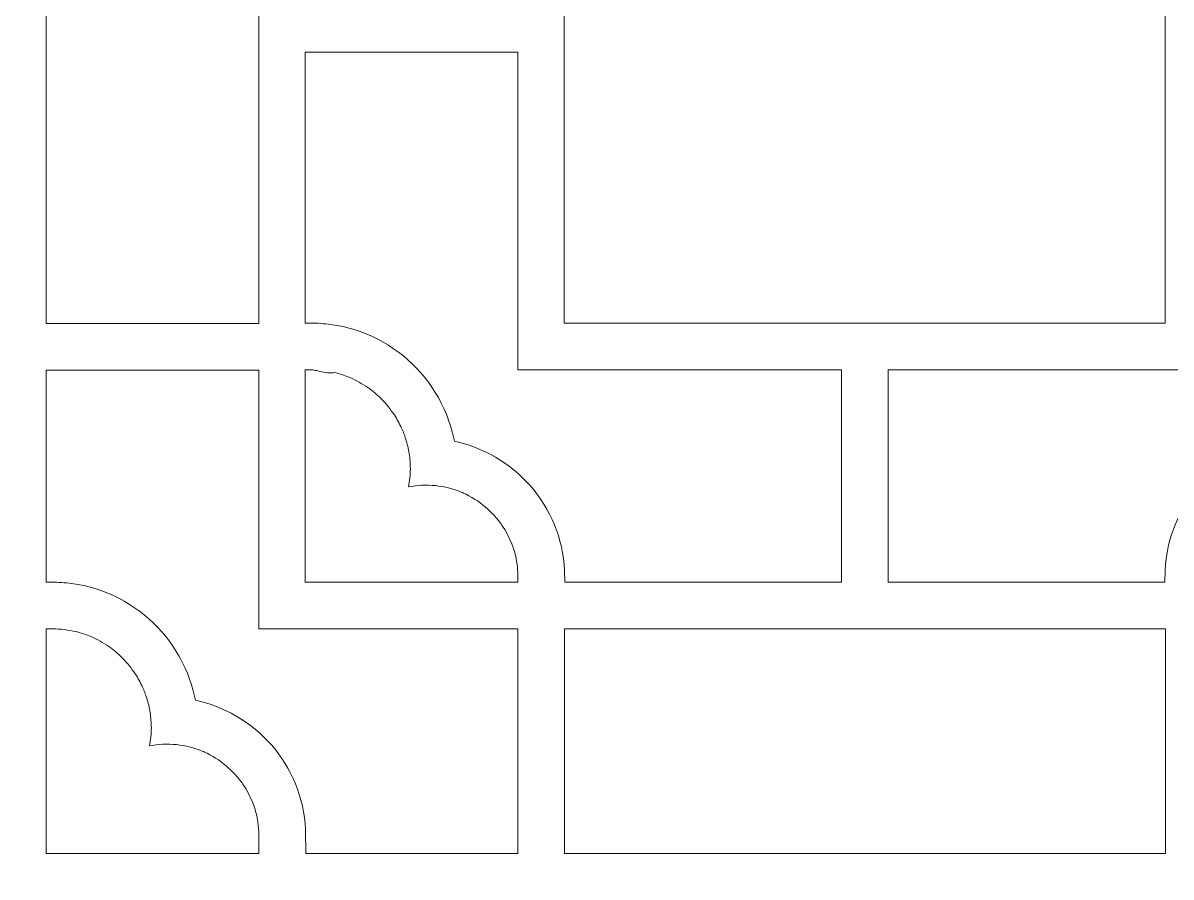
# Model space of a CAD drawing. Header units: centimetres. Extents: x -13.33 to -6.01, y -9 to -1.68.
# Drawn here: x -9.669 to -7.24, y -5.339 to -3.532 of the extents above; entities that cross this region are included whole.
import ezdxf

# ---------------------------------------------------------------- set-up
doc = ezdxf.new("R2010")
doc.units = ezdxf.units.CM
doc.header["$MEASUREMENT"] = 0
doc.layers.add('layer 1', color=7, linetype='Continuous')

msp = doc.modelspace()

# ---------------------------------------------------------------- linework, layer by layer
at = {"layer": 'layer 1', "color": 250, "lineweight": 9}
for points, knots in [([(-13.33063, -9.00021), (-13.33063, -6.5594), (-13.33063, -4.11859), (-13.33063, -1.67779), (-13.33063, -1.67779), (-13.33063, -1.67779), (-6.00822, -1.67779), (-6.00822, -1.67779), (-6.00822, -1.67779), (-6.00822, -4.11859), (-6.00822, -6.5594), (-6.00822, -9.00021), (-6.00822, -9.00021), (-6.00822, -9.00021), (-13.33063, -9.00021), (-13.33063, -9.00021)], [0, 0, 0, 0, 0.2, 0.2, 0.2, 0.2, 0.4, 0.4, 0.4, 0.4, 0.6, 0.6, 0.6, 0.6, 1, 1, 1, 1]), ([(-9.62014, -4.16791), (-9.62014, -4.16791), (-9.62014, -2.92198), (-9.62014, -2.92198), (-9.62014, -2.92198), (-9.62014, -2.92198), (-9.1707, -2.92198), (-9.1707, -2.92198), (-9.1707, -2.92198), (-9.1707, -2.92198), (-9.1707, -4.16791), (-9.1707, -4.16791), (-9.1707, -4.16791), (-9.1707, -4.16791), (-9.62014, -4.16791), (-9.62014, -4.16791)], [0, 0, 0, 0, 0.2, 0.2, 0.2, 0.2, 0.4, 0.4, 0.4, 0.4, 0.6, 0.6, 0.6, 0.6, 1, 1, 1, 1]), ([(-7.25266, -2.92224), (-7.25266, -2.92224), (-7.25266, -4.16706), (-7.25266, -4.16706), (-7.25266, -4.16706), (-7.25266, -4.16706), (-8.52411, -4.16706), (-8.52411, -4.16706), (-8.52411, -4.16706), (-8.52411, -4.16706), (-8.52411, -2.92224), (-8.52411, -2.92224), (-8.52411, -2.92224), (-8.52411, -2.92224), (-7.25266, -2.92224), (-7.25266, -2.92224)], [0, 0, 0, 0, 0.2, 0.2, 0.2, 0.2, 0.4, 0.4, 0.4, 0.4, 0.6, 0.6, 0.6, 0.6, 1, 1, 1, 1]), ([(-8.62269, -3.59394), (-8.62269, -3.59394), (-8.62269, -4.26564), (-8.62269, -4.26564), (-8.62269, -4.26564), (-8.62269, -4.26564), (-7.93768, -4.26564), (-7.93768, -4.26564), (-7.93768, -4.26564), (-7.93768, -4.26564), (-7.93768, -4.71507), (-7.93768, -4.71507), (-7.93768, -4.71507), (-7.93768, -4.71507), (-8.52312, -4.71507), (-8.52312, -4.71507), (-8.52312, -4.71507), (-8.52312, -4.71507), (-8.52369, -4.6906), (-8.52369, -4.6906), (-8.52369, -4.6906), (-8.52369, -4.6906), (-8.52455, -4.67786), (-8.52455, -4.67786), (-8.52455, -4.67786), (-8.52455, -4.67786), (-8.52595, -4.66528), (-8.52595, -4.66528), (-8.52595, -4.66528), (-8.52595, -4.66528), (-8.52787, -4.65285), (-8.52787, -4.65285), (-8.52787, -4.65285), (-8.52787, -4.65285), (-8.53031, -4.64061), (-8.53031, -4.64061), (-8.53031, -4.64061), (-8.53031, -4.64061), (-8.53326, -4.62855), (-8.53326, -4.62855), (-8.53326, -4.62855), (-8.53326, -4.62855), (-8.53671, -4.61669), (-8.53671, -4.61669), (-8.53671, -4.61669), (-8.53671, -4.61669), (-8.54064, -4.60504), (-8.54064, -4.60504), (-8.54064, -4.60504), (-8.54064, -4.60504), (-8.54504, -4.59361), (-8.54504, -4.59361), (-8.54504, -4.59361), (-8.54504, -4.59361), (-8.5499, -4.58242), (-8.5499, -4.58242), (-8.5499, -4.58242), (-8.5499, -4.58242), (-8.5552, -4.57147), (-8.5552, -4.57147), (-8.5552, -4.57147), (-8.5552, -4.57147), (-8.56094, -4.56077), (-8.56094, -4.56077), (-8.56094, -4.56077), (-8.56094, -4.56077), (-8.56711, -4.55034), (-8.56711, -4.55034), (-8.56711, -4.55034), (-8.56711, -4.55034), (-8.5737, -4.54019), (-8.5737, -4.54019), (-8.5737, -4.54019), (-8.5737, -4.54019), (-8.58068, -4.53034), (-8.58068, -4.53034), (-8.58068, -4.53034), (-8.58068, -4.53034), (-8.58806, -4.52079), (-8.58806, -4.52079), (-8.58806, -4.52079), (-8.58806, -4.52079), (-8.59581, -4.51155), (-8.59581, -4.51155), (-8.59581, -4.51155), (-8.59581, -4.51155), (-8.60393, -4.50264), (-8.60393, -4.50264), (-8.60393, -4.50264), (-8.60393, -4.50264), (-8.6124, -4.49406), (-8.6124, -4.49406), (-8.6124, -4.49406), (-8.6124, -4.49406), (-8.62121, -4.48584), (-8.62121, -4.48584), (-8.62121, -4.48584), (-8.62121, -4.48584), (-8.63036, -4.47798), (-8.63036, -4.47798), (-8.63036, -4.47798), (-8.63036, -4.47798), (-8.63982, -4.4705), (-8.63982, -4.4705), (-8.63982, -4.4705), (-8.63982, -4.4705), (-8.6496, -4.46341), (-8.6496, -4.46341), (-8.6496, -4.46341), (-8.6496, -4.46341), (-8.65966, -4.45671), (-8.65966, -4.45671), (-8.65966, -4.45671), (-8.65966, -4.45671), (-8.67001, -4.45042), (-8.67001, -4.45042), (-8.67001, -4.45042), (-8.67001, -4.45042), (-8.68063, -4.44455), (-8.68063, -4.44455), (-8.68063, -4.44455), (-8.68063, -4.44455), (-8.69151, -4.43912), (-8.69151, -4.43912), (-8.69151, -4.43912), (-8.69151, -4.43912), (-8.70264, -4.43413), (-8.70264, -4.43413), (-8.70264, -4.43413), (-8.70264, -4.43413), (-8.714, -4.4296), (-8.714, -4.4296), (-8.714, -4.4296), (-8.714, -4.4296), (-8.72559, -4.42554), (-8.72559, -4.42554), (-8.72559, -4.42554), (-8.72559, -4.42554), (-8.73739, -4.42196), (-8.73739, -4.42196), (-8.73739, -4.42196), (-8.73739, -4.42196), (-8.75639, -4.41706), (-8.75639, -4.41706), (-8.75639, -4.41706), (-8.75639, -4.41706), (-8.76117, -4.39714), (-8.76117, -4.39714), (-8.76117, -4.39714), (-8.76117, -4.39714), (-8.76479, -4.38446), (-8.76479, -4.38446), (-8.76479, -4.38446), (-8.76479, -4.38446), (-8.76893, -4.37202), (-8.76893, -4.37202), (-8.76893, -4.37202), (-8.76893, -4.37202), (-8.77359, -4.35981), (-8.77359, -4.35981), (-8.77359, -4.35981), (-8.77359, -4.35981), (-8.77875, -4.34785), (-8.77875, -4.34785), (-8.77875, -4.34785), (-8.77875, -4.34785), (-8.78438, -4.33616), (-8.78438, -4.33616), (-8.78438, -4.33616), (-8.78438, -4.33616), (-8.7905, -4.32474), (-8.7905, -4.32474), (-8.7905, -4.32474), (-8.7905, -4.32474), (-8.79706, -4.31361), (-8.79706, -4.31361), (-8.79706, -4.31361), (-8.79706, -4.31361), (-8.80409, -4.30279), (-8.80409, -4.30279), (-8.80409, -4.30279), (-8.80409, -4.30279), (-8.81154, -4.29228), (-8.81154, -4.29228), (-8.81154, -4.29228), (-8.81154, -4.29228), (-8.81941, -4.28209), (-8.81941, -4.28209), (-8.81941, -4.28209), (-8.81941, -4.28209), (-8.82769, -4.27225), (-8.82769, -4.27225), (-8.82769, -4.27225), (-8.82769, -4.27225), (-8.83637, -4.26277), (-8.83637, -4.26277), (-8.83637, -4.26277), (-8.83637, -4.26277), (-8.84543, -4.25365), (-8.84543, -4.25365), (-8.84543, -4.25365), (-8.84543, -4.25365), (-8.85486, -4.24491), (-8.85486, -4.24491), (-8.85486, -4.24491), (-8.85486, -4.24491), (-8.86465, -4.23657), (-8.86465, -4.23657), (-8.86465, -4.23657), (-8.86465, -4.23657), (-8.87478, -4.22863), (-8.87478, -4.22863), (-8.87478, -4.22863), (-8.87478, -4.22863), (-8.88524, -4.22111), (-8.88524, -4.22111), (-8.88524, -4.22111), (-8.88524, -4.22111), (-8.89602, -4.21403), (-8.89602, -4.21403), (-8.89602, -4.21403), (-8.89602, -4.21403), (-8.9071, -4.20738), (-8.9071, -4.20738), (-8.9071, -4.20738), (-8.9071, -4.20738), (-8.91847, -4.2012), (-8.91847, -4.2012), (-8.91847, -4.2012), (-8.91847, -4.2012), (-8.93012, -4.19549), (-8.93012, -4.19549), (-8.93012, -4.19549), (-8.93012, -4.19549), (-8.94204, -4.19026), (-8.94204, -4.19026), (-8.94204, -4.19026), (-8.94204, -4.19026), (-8.95421, -4.18553), (-8.95421, -4.18553), (-8.95421, -4.18553), (-8.95421, -4.18553), (-8.96662, -4.1813), (-8.96662, -4.1813), (-8.96662, -4.1813), (-8.96662, -4.1813), (-8.97926, -4.1776), (-8.97926, -4.1776), (-8.97926, -4.1776), (-8.97926, -4.1776), (-8.99211, -4.17444), (-8.99211, -4.17444), (-8.99211, -4.17444), (-8.99211, -4.17444), (-9.00517, -4.17182), (-9.00517, -4.17182), (-9.00517, -4.17182), (-9.00517, -4.17182), (-9.01841, -4.16976), (-9.01841, -4.16976), (-9.01841, -4.16976), (-9.03233, -4.16821), (-9.0462, -4.16694), (-9.06022, -4.16707), (-9.06022, -4.16707), (-9.06022, -4.16707), (-9.07212, -4.16722), (-9.07212, -4.16722), (-9.07212, -4.16722), (-9.07212, -4.16722), (-9.07212, -3.59394), (-9.07212, -3.59394), (-9.07212, -3.59394), (-9.07212, -3.59394), (-8.62269, -3.59394), (-8.62269, -3.59394)], [0, 0, 0, 0, 0.0142857, 0.0142857, 0.0142857, 0.0142857, 0.0285714, 0.0285714, 0.0285714, 0.0285714, 0.0428571, 0.0428571, 0.0428571, 0.0428571, 0.0571429, 0.0571429, 0.0571429, 0.0571429, 0.0714286, 0.0714286, 0.0714286, 0.0714286, 0.0857143, 0.0857143, 0.0857143, 0.0857143, 0.1, 0.1, 0.1, 0.1, 0.1142857, 0.1142857, 0.1142857, 0.1142857, 0.1285714, 0.1285714, 0.1285714, 0.1285714, 0.1428571, 0.1428571, 0.1428571, 0.1428571, 0.1571429, 0.1571429, 0.1571429, 0.1571429, 0.1714286, 0.1714286, 0.1714286, 0.1714286, 0.1857143, 0.1857143, 0.1857143, 0.1857143, 0.2, 0.2, 0.2, 0.2, 0.2142857, 0.2142857, 0.2142857, 0.2142857, 0.2285714, 0.2285714, 0.2285714, 0.2285714, 0.2428571, 0.2428571, 0.2428571, 0.2428571, 0.2571429, 0.2571429, 0.2571429, 0.2571429, 0.2714286, 0.2714286, 0.2714286, 0.2714286, 0.2857143, 0.2857143, 0.2857143, 0.2857143, 0.3, 0.3, 0.3, 0.3, 0.3142857, 0.3142857, 0.3142857, 0.3142857, 0.3285714, 0.3285714, 0.3285714, 0.3285714, 0.3428571, 0.3428571, 0.3428571, 0.3428571, 0.3571429, 0.3571429, 0.3571429, 0.3571429, 0.3714286, 0.3714286, 0.3714286, 0.3714286, 0.3857143, 0.3857143, 0.3857143, 0.3857143, 0.4, 0.4, 0.4, 0.4, 0.4142857, 0.4142857, 0.4142857, 0.4142857, 0.4285714, 0.4285714, 0.4285714, 0.4285714, 0.4428571, 0.4428571, 0.4428571, 0.4428571, 0.4571429, 0.4571429, 0.4571429, 0.4571429, 0.4714286, 0.4714286, 0.4714286, 0.4714286, 0.4857143, 0.4857143, 0.4857143, 0.4857143, 0.5, 0.5, 0.5, 0.5, 0.5142857, 0.5142857, 0.5142857, 0.5142857, 0.5285714, 0.5285714, 0.5285714, 0.5285714, 0.5428571, 0.5428571, 0.5428571, 0.5428571, 0.5571429, 0.5571429, 0.5571429, 0.5571429, 0.5714286, 0.5714286, 0.5714286, 0.5714286, 0.5857143, 0.5857143, 0.5857143, 0.5857143, 0.6, 0.6, 0.6, 0.6, 0.6142857, 0.6142857, 0.6142857, 0.6142857, 0.6285714, 0.6285714, 0.6285714, 0.6285714, 0.6428571, 0.6428571, 0.6428571, 0.6428571, 0.6571429, 0.6571429, 0.6571429, 0.6571429, 0.6714286, 0.6714286, 0.6714286, 0.6714286, 0.6857143, 0.6857143, 0.6857143, 0.6857143, 0.7, 0.7, 0.7, 0.7, 0.7142857, 0.7142857, 0.7142857, 0.7142857, 0.7285714, 0.7285714, 0.7285714, 0.7285714, 0.7428571, 0.7428571, 0.7428571, 0.7428571, 0.7571429, 0.7571429, 0.7571429, 0.7571429, 0.7714286, 0.7714286, 0.7714286, 0.7714286, 0.7857143, 0.7857143, 0.7857143, 0.7857143, 0.8, 0.8, 0.8, 0.8, 0.8142857, 0.8142857, 0.8142857, 0.8142857, 0.8285714, 0.8285714, 0.8285714, 0.8285714, 0.8428571, 0.8428571, 0.8428571, 0.8428571, 0.8571429, 0.8571429, 0.8571429, 0.8571429, 0.8714286, 0.8714286, 0.8714286, 0.8714286, 0.8857143, 0.8857143, 0.8857143, 0.8857143, 0.9, 0.9, 0.9, 0.9, 0.9142857, 0.9142857, 0.9142857, 0.9142857, 0.9285714, 0.9285714, 0.9285714, 0.9285714, 0.9428571, 0.9428571, 0.9428571, 0.9428571, 0.9571429, 0.9571429, 0.9571429, 0.9571429, 0.9714286, 0.9714286, 0.9714286, 0.9714286, 1, 1, 1, 1]), ([(-6.71676, -4.16707), (-6.73065, -4.16681), (-6.74459, -4.16823), (-6.75837, -4.16976), (-6.75837, -4.16976), (-6.75837, -4.16976), (-6.77161, -4.17182), (-6.77161, -4.17182), (-6.77161, -4.17182), (-6.77161, -4.17182), (-6.78467, -4.17444), (-6.78467, -4.17444), (-6.78467, -4.17444), (-6.78467, -4.17444), (-6.79752, -4.1776), (-6.79752, -4.1776), (-6.79752, -4.1776), (-6.79752, -4.1776), (-6.81016, -4.1813), (-6.81016, -4.1813), (-6.81016, -4.1813), (-6.81016, -4.1813), (-6.82257, -4.18553), (-6.82257, -4.18553), (-6.82257, -4.18553), (-6.82257, -4.18553), (-6.83474, -4.19026), (-6.83474, -4.19026), (-6.83474, -4.19026), (-6.83474, -4.19026), (-6.84666, -4.19549), (-6.84666, -4.19549), (-6.84666, -4.19549), (-6.84666, -4.19549), (-6.85831, -4.2012), (-6.85831, -4.2012), (-6.85831, -4.2012), (-6.85831, -4.2012), (-6.86968, -4.20738), (-6.86968, -4.20738), (-6.86968, -4.20738), (-6.86968, -4.20738), (-6.88076, -4.21403), (-6.88076, -4.21403), (-6.88076, -4.21403), (-6.88076, -4.21403), (-6.89154, -4.22111), (-6.89154, -4.22111), (-6.89154, -4.22111), (-6.89154, -4.22111), (-6.902, -4.22863), (-6.902, -4.22863), (-6.902, -4.22863), (-6.902, -4.22863), (-6.91213, -4.23657), (-6.91213, -4.23657), (-6.91213, -4.23657), (-6.91213, -4.23657), (-6.92192, -4.24491), (-6.92192, -4.24491), (-6.92192, -4.24491), (-6.92192, -4.24491), (-6.93135, -4.25365), (-6.93135, -4.25365), (-6.93135, -4.25365), (-6.93135, -4.25365), (-6.94041, -4.26277), (-6.94041, -4.26277), (-6.94041, -4.26277), (-6.94041, -4.26277), (-6.94909, -4.27225), (-6.94909, -4.27225), (-6.94909, -4.27225), (-6.94909, -4.27225), (-6.95737, -4.28209), (-6.95737, -4.28209), (-6.95737, -4.28209), (-6.95737, -4.28209), (-6.96524, -4.29228), (-6.96524, -4.29228), (-6.96524, -4.29228), (-6.96524, -4.29228), (-6.9727, -4.30279), (-6.9727, -4.30279), (-6.9727, -4.30279), (-6.9727, -4.30279), (-6.97971, -4.31361), (-6.97971, -4.31361), (-6.97971, -4.31361), (-6.97971, -4.31361), (-6.98629, -4.32474), (-6.98629, -4.32474), (-6.98629, -4.32474), (-6.98629, -4.32474), (-6.9924, -4.33616), (-6.9924, -4.33616), (-6.9924, -4.33616), (-6.9924, -4.33616), (-6.99804, -4.34785), (-6.99804, -4.34785), (-6.99804, -4.34785), (-6.99804, -4.34785), (-7.00319, -4.35981), (-7.00319, -4.35981), (-7.00319, -4.35981), (-7.00319, -4.35981), (-7.00785, -4.37202), (-7.00785, -4.37202), (-7.00785, -4.37202), (-7.00785, -4.37202), (-7.01199, -4.38446), (-7.01199, -4.38446), (-7.01199, -4.38446), (-7.01199, -4.38446), (-7.01561, -4.39714), (-7.01561, -4.39714), (-7.01561, -4.39714), (-7.01561, -4.39714), (-7.02038, -4.41706), (-7.02038, -4.41706), (-7.02038, -4.41706), (-7.02038, -4.41706), (-7.03939, -4.42196), (-7.03939, -4.42196), (-7.03939, -4.42196), (-7.03939, -4.42196), (-7.05119, -4.42554), (-7.05119, -4.42554), (-7.05119, -4.42554), (-7.05119, -4.42554), (-7.06278, -4.4296), (-7.06278, -4.4296), (-7.06278, -4.4296), (-7.06278, -4.4296), (-7.07414, -4.43413), (-7.07414, -4.43413), (-7.07414, -4.43413), (-7.07414, -4.43413), (-7.08527, -4.43912), (-7.08527, -4.43912), (-7.08527, -4.43912), (-7.08527, -4.43912), (-7.09615, -4.44455), (-7.09615, -4.44455), (-7.09615, -4.44455), (-7.09615, -4.44455), (-7.10677, -4.45042), (-7.10677, -4.45042), (-7.10677, -4.45042), (-7.10677, -4.45042), (-7.11712, -4.45671), (-7.11712, -4.45671), (-7.11712, -4.45671), (-7.11712, -4.45671), (-7.12719, -4.46341), (-7.12719, -4.46341), (-7.12719, -4.46341), (-7.12719, -4.46341), (-7.13696, -4.4705), (-7.13696, -4.4705), (-7.13696, -4.4705), (-7.13696, -4.4705), (-7.14642, -4.47798), (-7.14642, -4.47798), (-7.14642, -4.47798), (-7.14642, -4.47798), (-7.15557, -4.48584), (-7.15557, -4.48584), (-7.15557, -4.48584), (-7.15557, -4.48584), (-7.16438, -4.49406), (-7.16438, -4.49406), (-7.16438, -4.49406), (-7.16438, -4.49406), (-7.17286, -4.50264), (-7.17286, -4.50264), (-7.17286, -4.50264), (-7.17286, -4.50264), (-7.18097, -4.51155), (-7.18097, -4.51155), (-7.18097, -4.51155), (-7.18097, -4.51155), (-7.18873, -4.52079), (-7.18873, -4.52079), (-7.18873, -4.52079), (-7.18873, -4.52079), (-7.1961, -4.53034), (-7.1961, -4.53034), (-7.1961, -4.53034), (-7.1961, -4.53034), (-7.20308, -4.54019), (-7.20308, -4.54019), (-7.20308, -4.54019), (-7.20308, -4.54019), (-7.20967, -4.55034), (-7.20967, -4.55034), (-7.20967, -4.55034), (-7.20967, -4.55034), (-7.21584, -4.56077), (-7.21584, -4.56077), (-7.21584, -4.56077), (-7.21584, -4.56077), (-7.22158, -4.57147), (-7.22158, -4.57147), (-7.22158, -4.57147), (-7.22158, -4.57147), (-7.22689, -4.58242), (-7.22689, -4.58242), (-7.22689, -4.58242), (-7.22689, -4.58242), (-7.23175, -4.59361), (-7.23175, -4.59361), (-7.23175, -4.59361), (-7.23175, -4.59361), (-7.23614, -4.60504), (-7.23614, -4.60504), (-7.23614, -4.60504), (-7.23614, -4.60504), (-7.24007, -4.61669), (-7.24007, -4.61669), (-7.24007, -4.61669), (-7.24007, -4.61669), (-7.24352, -4.62855), (-7.24352, -4.62855), (-7.24352, -4.62855), (-7.24352, -4.62855), (-7.24647, -4.64061), (-7.24647, -4.64061), (-7.24647, -4.64061), (-7.24647, -4.64061), (-7.24891, -4.65285), (-7.24891, -4.65285), (-7.24891, -4.65285), (-7.24891, -4.65285), (-7.25084, -4.66528), (-7.25084, -4.66528), (-7.25084, -4.66528), (-7.25084, -4.66528), (-7.25223, -4.67786), (-7.25223, -4.67786), (-7.25223, -4.67786), (-7.25223, -4.67786), (-7.25309, -4.6906), (-7.25309, -4.6906), (-7.25309, -4.6906), (-7.25309, -4.6906), (-7.25366, -4.71507), (-7.25366, -4.71507), (-7.25366, -4.71507), (-7.25366, -4.71507), (-7.8391, -4.71507), (-7.8391, -4.71507), (-7.8391, -4.71507), (-7.8391, -4.71507), (-7.8391, -4.26564), (-7.8391, -4.26564), (-7.8391, -4.26564), (-7.8391, -4.26564), (-7.15409, -4.26564), (-7.15409, -4.26564), (-7.15409, -4.26564), (-7.15409, -4.26564), (-7.15409, -3.59394), (-7.15409, -3.59394), (-7.15409, -3.59394), (-7.15409, -3.59394), (-6.70465, -3.59394), (-6.70465, -3.59394), (-6.70465, -3.59394), (-6.70465, -3.59394), (-6.70465, -4.16721), (-6.70465, -4.16721), (-6.70465, -4.16721), (-6.70465, -4.16721), (-6.71676, -4.16707), (-6.71676, -4.16707)], [0, 0, 0, 0, 0.0142857, 0.0142857, 0.0142857, 0.0142857, 0.0285714, 0.0285714, 0.0285714, 0.0285714, 0.0428571, 0.0428571, 0.0428571, 0.0428571, 0.0571429, 0.0571429, 0.0571429, 0.0571429, 0.0714286, 0.0714286, 0.0714286, 0.0714286, 0.0857143, 0.0857143, 0.0857143, 0.0857143, 0.1, 0.1, 0.1, 0.1, 0.1142857, 0.1142857, 0.1142857, 0.1142857, 0.1285714, 0.1285714, 0.1285714, 0.1285714, 0.1428571, 0.1428571, 0.1428571, 0.1428571, 0.1571429, 0.1571429, 0.1571429, 0.1571429, 0.1714286, 0.1714286, 0.1714286, 0.1714286, 0.1857143, 0.1857143, 0.1857143, 0.1857143, 0.2, 0.2, 0.2, 0.2, 0.2142857, 0.2142857, 0.2142857, 0.2142857, 0.2285714, 0.2285714, 0.2285714, 0.2285714, 0.2428571, 0.2428571, 0.2428571, 0.2428571, 0.2571429, 0.2571429, 0.2571429, 0.2571429, 0.2714286, 0.2714286, 0.2714286, 0.2714286, 0.2857143, 0.2857143, 0.2857143, 0.2857143, 0.3, 0.3, 0.3, 0.3, 0.3142857, 0.3142857, 0.3142857, 0.3142857, 0.3285714, 0.3285714, 0.3285714, 0.3285714, 0.3428571, 0.3428571, 0.3428571, 0.3428571, 0.3571429, 0.3571429, 0.3571429, 0.3571429, 0.3714286, 0.3714286, 0.3714286, 0.3714286, 0.3857143, 0.3857143, 0.3857143, 0.3857143, 0.4, 0.4, 0.4, 0.4, 0.4142857, 0.4142857, 0.4142857, 0.4142857, 0.4285714, 0.4285714, 0.4285714, 0.4285714, 0.4428571, 0.4428571, 0.4428571, 0.4428571, 0.4571429, 0.4571429, 0.4571429, 0.4571429, 0.4714286, 0.4714286, 0.4714286, 0.4714286, 0.4857143, 0.4857143, 0.4857143, 0.4857143, 0.5, 0.5, 0.5, 0.5, 0.5142857, 0.5142857, 0.5142857, 0.5142857, 0.5285714, 0.5285714, 0.5285714, 0.5285714, 0.5428571, 0.5428571, 0.5428571, 0.5428571, 0.5571429, 0.5571429, 0.5571429, 0.5571429, 0.5714286, 0.5714286, 0.5714286, 0.5714286, 0.5857143, 0.5857143, 0.5857143, 0.5857143, 0.6, 0.6, 0.6, 0.6, 0.6142857, 0.6142857, 0.6142857, 0.6142857, 0.6285714, 0.6285714, 0.6285714, 0.6285714, 0.6428571, 0.6428571, 0.6428571, 0.6428571, 0.6571429, 0.6571429, 0.6571429, 0.6571429, 0.6714286, 0.6714286, 0.6714286, 0.6714286, 0.6857143, 0.6857143, 0.6857143, 0.6857143, 0.7, 0.7, 0.7, 0.7, 0.7142857, 0.7142857, 0.7142857, 0.7142857, 0.7285714, 0.7285714, 0.7285714, 0.7285714, 0.7428571, 0.7428571, 0.7428571, 0.7428571, 0.7571429, 0.7571429, 0.7571429, 0.7571429, 0.7714286, 0.7714286, 0.7714286, 0.7714286, 0.7857143, 0.7857143, 0.7857143, 0.7857143, 0.8, 0.8, 0.8, 0.8, 0.8142857, 0.8142857, 0.8142857, 0.8142857, 0.8285714, 0.8285714, 0.8285714, 0.8285714, 0.8428571, 0.8428571, 0.8428571, 0.8428571, 0.8571429, 0.8571429, 0.8571429, 0.8571429, 0.8714286, 0.8714286, 0.8714286, 0.8714286, 0.8857143, 0.8857143, 0.8857143, 0.8857143, 0.9, 0.9, 0.9, 0.9, 0.9142857, 0.9142857, 0.9142857, 0.9142857, 0.9285714, 0.9285714, 0.9285714, 0.9285714, 0.9428571, 0.9428571, 0.9428571, 0.9428571, 0.9571429, 0.9571429, 0.9571429, 0.9571429, 0.9714286, 0.9714286, 0.9714286, 0.9714286, 1, 1, 1, 1]), ([(-9.1707, -4.26649), (-9.1707, -4.26649), (-9.1707, -4.81365), (-9.1707, -4.81365), (-9.1707, -4.81365), (-9.1707, -4.81365), (-8.62251, -4.81365), (-8.62251, -4.81365), (-8.62251, -4.81365), (-8.62251, -4.81365), (-8.62251, -5.2895), (-8.62251, -5.2895), (-8.62251, -5.2895), (-8.62251, -5.2895), (-9.07113, -5.2895), (-9.07113, -5.2895), (-9.07113, -5.2895), (-9.07113, -5.2895), (-9.0717, -5.23861), (-9.0717, -5.23861), (-9.0717, -5.23861), (-9.0717, -5.23861), (-9.07256, -5.22587), (-9.07256, -5.22587), (-9.07256, -5.22587), (-9.07256, -5.22587), (-9.07396, -5.21328), (-9.07396, -5.21328), (-9.07396, -5.21328), (-9.07396, -5.21328), (-9.07588, -5.20086), (-9.07588, -5.20086), (-9.07588, -5.20086), (-9.07588, -5.20086), (-9.07833, -5.18862), (-9.07833, -5.18862), (-9.07833, -5.18862), (-9.07833, -5.18862), (-9.08127, -5.17656), (-9.08127, -5.17656), (-9.08127, -5.17656), (-9.08127, -5.17656), (-9.08472, -5.1647), (-9.08472, -5.1647), (-9.08472, -5.1647), (-9.08472, -5.1647), (-9.08865, -5.15305), (-9.08865, -5.15305), (-9.08865, -5.15305), (-9.08865, -5.15305), (-9.09305, -5.14162), (-9.09305, -5.14162), (-9.09305, -5.14162), (-9.09305, -5.14162), (-9.09791, -5.13043), (-9.09791, -5.13043), (-9.09791, -5.13043), (-9.09791, -5.13043), (-9.10321, -5.11948), (-9.10321, -5.11948), (-9.10321, -5.11948), (-9.10321, -5.11948), (-9.10896, -5.10878), (-9.10896, -5.10878), (-9.10896, -5.10878), (-9.10896, -5.10878), (-9.11513, -5.09835), (-9.11513, -5.09835), (-9.11513, -5.09835), (-9.11513, -5.09835), (-9.12171, -5.08821), (-9.12171, -5.08821), (-9.12171, -5.08821), (-9.12171, -5.08821), (-9.12869, -5.07835), (-9.12869, -5.07835), (-9.12869, -5.07835), (-9.12869, -5.07835), (-9.13607, -5.0688), (-9.13607, -5.0688), (-9.13607, -5.0688), (-9.13607, -5.0688), (-9.14382, -5.05956), (-9.14382, -5.05956), (-9.14382, -5.05956), (-9.14382, -5.05956), (-9.15194, -5.05065), (-9.15194, -5.05065), (-9.15194, -5.05065), (-9.15194, -5.05065), (-9.16041, -5.04207), (-9.16041, -5.04207), (-9.16041, -5.04207), (-9.16041, -5.04207), (-9.16922, -5.03386), (-9.16922, -5.03386), (-9.16922, -5.03386), (-9.16922, -5.03386), (-9.17837, -5.02599), (-9.17837, -5.02599), (-9.17837, -5.02599), (-9.17837, -5.02599), (-9.18783, -5.01851), (-9.18783, -5.01851), (-9.18783, -5.01851), (-9.18783, -5.01851), (-9.19761, -5.01142), (-9.19761, -5.01142), (-9.19761, -5.01142), (-9.19761, -5.01142), (-9.20767, -5.00472), (-9.20767, -5.00472), (-9.20767, -5.00472), (-9.20767, -5.00472), (-9.21802, -4.99843), (-9.21802, -4.99843), (-9.21802, -4.99843), (-9.21802, -4.99843), (-9.22864, -4.99256), (-9.22864, -4.99256), (-9.22864, -4.99256), (-9.22864, -4.99256), (-9.23952, -4.98713), (-9.23952, -4.98713), (-9.23952, -4.98713), (-9.23952, -4.98713), (-9.25065, -4.98214), (-9.25065, -4.98214), (-9.25065, -4.98214), (-9.25065, -4.98214), (-9.26201, -4.97761), (-9.26201, -4.97761), (-9.26201, -4.97761), (-9.26201, -4.97761), (-9.2736, -4.97355), (-9.2736, -4.97355), (-9.2736, -4.97355), (-9.2736, -4.97355), (-9.2854, -4.96997), (-9.2854, -4.96997), (-9.2854, -4.96997), (-9.2854, -4.96997), (-9.30441, -4.96507), (-9.30441, -4.96507), (-9.30441, -4.96507), (-9.30441, -4.96507), (-9.30918, -4.94515), (-9.30918, -4.94515), (-9.30918, -4.94515), (-9.30918, -4.94515), (-9.3128, -4.93247), (-9.3128, -4.93247), (-9.3128, -4.93247), (-9.3128, -4.93247), (-9.31695, -4.92003), (-9.31695, -4.92003), (-9.31695, -4.92003), (-9.31695, -4.92003), (-9.3216, -4.90782), (-9.3216, -4.90782), (-9.3216, -4.90782), (-9.3216, -4.90782), (-9.32676, -4.89586), (-9.32676, -4.89586), (-9.32676, -4.89586), (-9.32676, -4.89586), (-9.33239, -4.88417), (-9.33239, -4.88417), (-9.33239, -4.88417), (-9.33239, -4.88417), (-9.33851, -4.87275), (-9.33851, -4.87275), (-9.33851, -4.87275), (-9.33851, -4.87275), (-9.34508, -4.86162), (-9.34508, -4.86162), (-9.34508, -4.86162), (-9.34508, -4.86162), (-9.3521, -4.8508), (-9.3521, -4.8508), (-9.3521, -4.8508), (-9.3521, -4.8508), (-9.35955, -4.84029), (-9.35955, -4.84029), (-9.35955, -4.84029), (-9.35955, -4.84029), (-9.36742, -4.83011), (-9.36742, -4.83011), (-9.36742, -4.83011), (-9.36742, -4.83011), (-9.37571, -4.82026), (-9.37571, -4.82026), (-9.37571, -4.82026), (-9.37571, -4.82026), (-9.38438, -4.81078), (-9.38438, -4.81078), (-9.38438, -4.81078), (-9.38438, -4.81078), (-9.39344, -4.80166), (-9.39344, -4.80166), (-9.39344, -4.80166), (-9.39344, -4.80166), (-9.40287, -4.79292), (-9.40287, -4.79292), (-9.40287, -4.79292), (-9.40287, -4.79292), (-9.41266, -4.78458), (-9.41266, -4.78458), (-9.41266, -4.78458), (-9.41266, -4.78458), (-9.42279, -4.77664), (-9.42279, -4.77664), (-9.42279, -4.77664), (-9.42279, -4.77664), (-9.43325, -4.76912), (-9.43325, -4.76912), (-9.43325, -4.76912), (-9.43325, -4.76912), (-9.44403, -4.76204), (-9.44403, -4.76204), (-9.44403, -4.76204), (-9.44403, -4.76204), (-9.45511, -4.75539), (-9.45511, -4.75539), (-9.45511, -4.75539), (-9.45511, -4.75539), (-9.46649, -4.74921), (-9.46649, -4.74921), (-9.46649, -4.74921), (-9.46649, -4.74921), (-9.47814, -4.7435), (-9.47814, -4.7435), (-9.47814, -4.7435), (-9.47814, -4.7435), (-9.49005, -4.73827), (-9.49005, -4.73827), (-9.49005, -4.73827), (-9.49005, -4.73827), (-9.50222, -4.73354), (-9.50222, -4.73354), (-9.50222, -4.73354), (-9.50222, -4.73354), (-9.51463, -4.72932), (-9.51463, -4.72932), (-9.51463, -4.72932), (-9.51463, -4.72932), (-9.52727, -4.72561), (-9.52727, -4.72561), (-9.52727, -4.72561), (-9.52727, -4.72561), (-9.54012, -4.72245), (-9.54012, -4.72245), (-9.54012, -4.72245), (-9.54012, -4.72245), (-9.55318, -4.71983), (-9.55318, -4.71983), (-9.55318, -4.71983), (-9.55318, -4.71983), (-9.56643, -4.71777), (-9.56643, -4.71777), (-9.56643, -4.71777), (-9.58034, -4.71623), (-9.59421, -4.71495), (-9.60823, -4.71509), (-9.60823, -4.71509), (-9.60823, -4.71509), (-9.62014, -4.71523), (-9.62014, -4.71523), (-9.62014, -4.71523), (-9.62014, -4.71523), (-9.62014, -4.26649), (-9.62014, -4.26649), (-9.62014, -4.26649), (-9.62014, -4.26649), (-9.1707, -4.26649), (-9.1707, -4.26649)], [0, 0, 0, 0, 0.0142857, 0.0142857, 0.0142857, 0.0142857, 0.0285714, 0.0285714, 0.0285714, 0.0285714, 0.0428571, 0.0428571, 0.0428571, 0.0428571, 0.0571429, 0.0571429, 0.0571429, 0.0571429, 0.0714286, 0.0714286, 0.0714286, 0.0714286, 0.0857143, 0.0857143, 0.0857143, 0.0857143, 0.1, 0.1, 0.1, 0.1, 0.1142857, 0.1142857, 0.1142857, 0.1142857, 0.1285714, 0.1285714, 0.1285714, 0.1285714, 0.1428571, 0.1428571, 0.1428571, 0.1428571, 0.1571429, 0.1571429, 0.1571429, 0.1571429, 0.1714286, 0.1714286, 0.1714286, 0.1714286, 0.1857143, 0.1857143, 0.1857143, 0.1857143, 0.2, 0.2, 0.2, 0.2, 0.2142857, 0.2142857, 0.2142857, 0.2142857, 0.2285714, 0.2285714, 0.2285714, 0.2285714, 0.2428571, 0.2428571, 0.2428571, 0.2428571, 0.2571429, 0.2571429, 0.2571429, 0.2571429, 0.2714286, 0.2714286, 0.2714286, 0.2714286, 0.2857143, 0.2857143, 0.2857143, 0.2857143, 0.3, 0.3, 0.3, 0.3, 0.3142857, 0.3142857, 0.3142857, 0.3142857, 0.3285714, 0.3285714, 0.3285714, 0.3285714, 0.3428571, 0.3428571, 0.3428571, 0.3428571, 0.3571429, 0.3571429, 0.3571429, 0.3571429, 0.3714286, 0.3714286, 0.3714286, 0.3714286, 0.3857143, 0.3857143, 0.3857143, 0.3857143, 0.4, 0.4, 0.4, 0.4, 0.4142857, 0.4142857, 0.4142857, 0.4142857, 0.4285714, 0.4285714, 0.4285714, 0.4285714, 0.4428571, 0.4428571, 0.4428571, 0.4428571, 0.4571429, 0.4571429, 0.4571429, 0.4571429, 0.4714286, 0.4714286, 0.4714286, 0.4714286, 0.4857143, 0.4857143, 0.4857143, 0.4857143, 0.5, 0.5, 0.5, 0.5, 0.5142857, 0.5142857, 0.5142857, 0.5142857, 0.5285714, 0.5285714, 0.5285714, 0.5285714, 0.5428571, 0.5428571, 0.5428571, 0.5428571, 0.5571429, 0.5571429, 0.5571429, 0.5571429, 0.5714286, 0.5714286, 0.5714286, 0.5714286, 0.5857143, 0.5857143, 0.5857143, 0.5857143, 0.6, 0.6, 0.6, 0.6, 0.6142857, 0.6142857, 0.6142857, 0.6142857, 0.6285714, 0.6285714, 0.6285714, 0.6285714, 0.6428571, 0.6428571, 0.6428571, 0.6428571, 0.6571429, 0.6571429, 0.6571429, 0.6571429, 0.6714286, 0.6714286, 0.6714286, 0.6714286, 0.6857143, 0.6857143, 0.6857143, 0.6857143, 0.7, 0.7, 0.7, 0.7, 0.7142857, 0.7142857, 0.7142857, 0.7142857, 0.7285714, 0.7285714, 0.7285714, 0.7285714, 0.7428571, 0.7428571, 0.7428571, 0.7428571, 0.7571429, 0.7571429, 0.7571429, 0.7571429, 0.7714286, 0.7714286, 0.7714286, 0.7714286, 0.7857143, 0.7857143, 0.7857143, 0.7857143, 0.8, 0.8, 0.8, 0.8, 0.8142857, 0.8142857, 0.8142857, 0.8142857, 0.8285714, 0.8285714, 0.8285714, 0.8285714, 0.8428571, 0.8428571, 0.8428571, 0.8428571, 0.8571429, 0.8571429, 0.8571429, 0.8571429, 0.8714286, 0.8714286, 0.8714286, 0.8714286, 0.8857143, 0.8857143, 0.8857143, 0.8857143, 0.9, 0.9, 0.9, 0.9, 0.9142857, 0.9142857, 0.9142857, 0.9142857, 0.9285714, 0.9285714, 0.9285714, 0.9285714, 0.9428571, 0.9428571, 0.9428571, 0.9428571, 0.9571429, 0.9571429, 0.9571429, 0.9571429, 0.9714286, 0.9714286, 0.9714286, 0.9714286, 1, 1, 1, 1]), ([(-9.0049, -4.27287), (-8.99578, -4.27554), (-8.98682, -4.27863), (-8.97798, -4.28211), (-8.97798, -4.28211), (-8.96456, -4.28823), (-8.95185, -4.29529), (-8.93962, -4.30354), (-8.93962, -4.30354), (-8.92946, -4.31047), (-8.92015, -4.31874), (-8.91124, -4.3272), (-8.91124, -4.3272), (-8.9011, -4.33789), (-8.89196, -4.34914), (-8.88369, -4.36134), (-8.88369, -4.36134), (-8.87774, -4.37022), (-8.87282, -4.37975), (-8.86825, -4.38941), (-8.86825, -4.38941), (-8.86479, -4.39678), (-8.86211, -4.40447), (-8.85966, -4.41224), (-8.85966, -4.41224), (-8.8565, -4.42246), (-8.85406, -4.43275), (-8.85214, -4.44327), (-8.85214, -4.44327), (-8.85081, -4.45388), (-8.85002, -4.46445), (-8.84972, -4.47514), (-8.84972, -4.47514), (-8.85009, -4.48808), (-8.85125, -4.50083), (-8.85349, -4.51359), (-8.85349, -4.51359), (-8.84446, -4.51186), (-8.83541, -4.51072), (-8.82625, -4.51), (-8.82625, -4.51), (-8.81626, -4.50975), (-8.80632, -4.51), (-8.79635, -4.51075), (-8.79635, -4.51075), (-8.77787, -4.51316), (-8.75942, -4.51728), (-8.74223, -4.52458), (-8.74223, -4.52458), (-8.7388, -4.52606), (-8.73541, -4.52759), (-8.73204, -4.52919), (-8.73204, -4.52919), (-8.7153, -4.53718), (-8.70001, -4.54804), (-8.6862, -4.56038), (-8.6862, -4.56038), (-8.67916, -4.56681), (-8.67263, -4.57359), (-8.66635, -4.58077), (-8.66635, -4.58077), (-8.66186, -4.58678), (-8.6571, -4.59262), (-8.65311, -4.59898), (-8.65311, -4.59898), (-8.64513, -4.6119), (-8.63854, -4.62523), (-8.63319, -4.63945), (-8.63319, -4.63945), (-8.62903, -4.65079), (-8.62639, -4.66257), (-8.62423, -4.67444), (-8.62423, -4.67444), (-8.62307, -4.68377), (-8.62236, -4.69309), (-8.62225, -4.7025), (-8.62225, -4.7025), (-8.62225, -4.7025), (-8.62214, -4.71507), (-8.62214, -4.71507), (-8.62214, -4.71507), (-8.62214, -4.71507), (-9.07212, -4.71507), (-9.07212, -4.71507), (-9.07212, -4.71507), (-9.07212, -4.71507), (-9.07212, -4.26608), (-9.07212, -4.26608), (-9.07212, -4.26608), (-9.06665, -4.2659), (-9.06105, -4.26522), (-9.05563, -4.2661), (-9.05563, -4.2661), (-9.05227, -4.2667), (-9.04894, -4.26739), (-9.04561, -4.26812), (-9.04561, -4.26812), (-9.03495, -4.27053), (-9.0241, -4.27362), (-9.01308, -4.27225), (-9.01308, -4.27225), (-9.01308, -4.27225), (-9.00917, -4.27164), (-9.00917, -4.27164), (-9.00917, -4.27164), (-9.00917, -4.27164), (-9.0049, -4.27287), (-9.0049, -4.27287)], [0, 0, 0, 0, 0.0357143, 0.0357143, 0.0357143, 0.0357143, 0.0714286, 0.0714286, 0.0714286, 0.0714286, 0.1071429, 0.1071429, 0.1071429, 0.1071429, 0.1428571, 0.1428571, 0.1428571, 0.1428571, 0.1785714, 0.1785714, 0.1785714, 0.1785714, 0.2142857, 0.2142857, 0.2142857, 0.2142857, 0.25, 0.25, 0.25, 0.25, 0.2857143, 0.2857143, 0.2857143, 0.2857143, 0.3214286, 0.3214286, 0.3214286, 0.3214286, 0.3571429, 0.3571429, 0.3571429, 0.3571429, 0.3928571, 0.3928571, 0.3928571, 0.3928571, 0.4285714, 0.4285714, 0.4285714, 0.4285714, 0.4642857, 0.4642857, 0.4642857, 0.4642857, 0.5, 0.5, 0.5, 0.5, 0.5357143, 0.5357143, 0.5357143, 0.5357143, 0.5714286, 0.5714286, 0.5714286, 0.5714286, 0.6071429, 0.6071429, 0.6071429, 0.6071429, 0.6428571, 0.6428571, 0.6428571, 0.6428571, 0.6785714, 0.6785714, 0.6785714, 0.6785714, 0.7142857, 0.7142857, 0.7142857, 0.7142857, 0.75, 0.75, 0.75, 0.75, 0.7857143, 0.7857143, 0.7857143, 0.7857143, 0.8214286, 0.8214286, 0.8214286, 0.8214286, 0.8571429, 0.8571429, 0.8571429, 0.8571429, 0.8928571, 0.8928571, 0.8928571, 0.8928571, 0.9285714, 0.9285714, 0.9285714, 0.9285714, 1, 1, 1, 1]), ([(-9.55291, -4.82088), (-9.54379, -4.82355), (-9.53483, -4.82664), (-9.52599, -4.83012), (-9.52599, -4.83012), (-9.51257, -4.83624), (-9.49986, -4.8433), (-9.48763, -4.85155), (-9.48763, -4.85155), (-9.47747, -4.85848), (-9.46816, -4.86675), (-9.45925, -4.87521), (-9.45925, -4.87521), (-9.44911, -4.88591), (-9.43998, -4.89716), (-9.4317, -4.90935), (-9.4317, -4.90935), (-9.42575, -4.91823), (-9.42083, -4.92776), (-9.41626, -4.93742), (-9.41626, -4.93742), (-9.4128, -4.94479), (-9.41012, -4.95248), (-9.40767, -4.96025), (-9.40767, -4.96025), (-9.40451, -4.97047), (-9.40207, -4.98076), (-9.40015, -4.99129), (-9.40015, -4.99129), (-9.39882, -5.00189), (-9.39803, -5.01246), (-9.39773, -5.02315), (-9.39773, -5.02315), (-9.3981, -5.03609), (-9.39926, -5.04884), (-9.4015, -5.0616), (-9.4015, -5.0616), (-9.39247, -5.05988), (-9.38342, -5.05873), (-9.37427, -5.05801), (-9.37427, -5.05801), (-9.36427, -5.05776), (-9.35433, -5.05801), (-9.34436, -5.05876), (-9.34436, -5.05876), (-9.32588, -5.06118), (-9.30743, -5.06529), (-9.29025, -5.0726), (-9.29025, -5.0726), (-9.28681, -5.07407), (-9.28342, -5.0756), (-9.28005, -5.0772), (-9.28005, -5.0772), (-9.26331, -5.08519), (-9.24802, -5.09605), (-9.23422, -5.10839), (-9.23422, -5.10839), (-9.22717, -5.11482), (-9.22064, -5.1216), (-9.21436, -5.12878), (-9.21436, -5.12878), (-9.20987, -5.13479), (-9.20511, -5.14063), (-9.20112, -5.14699), (-9.20112, -5.14699), (-9.19314, -5.15991), (-9.18655, -5.17324), (-9.1812, -5.18746), (-9.1812, -5.18746), (-9.17704, -5.1988), (-9.1744, -5.21058), (-9.17224, -5.22245), (-9.17224, -5.22245), (-9.17108, -5.23178), (-9.17037, -5.2411), (-9.17026, -5.25052), (-9.17026, -5.25052), (-9.17026, -5.25052), (-9.17015, -5.2895), (-9.17015, -5.2895), (-9.17015, -5.2895), (-9.17015, -5.2895), (-9.62014, -5.2895), (-9.62014, -5.2895), (-9.62014, -5.2895), (-9.62014, -5.2895), (-9.62014, -4.81409), (-9.62014, -4.81409), (-9.62014, -4.81409), (-9.61581, -4.81395), (-9.61148, -4.81377), (-9.60715, -4.81368), (-9.60715, -4.81368), (-9.59012, -4.81416), (-9.57356, -4.81614), (-9.55693, -4.81984), (-9.55693, -4.81984), (-9.55557, -4.82015), (-9.55425, -4.82049), (-9.55291, -4.82088)], [0, 0, 0, 0, 0.0384615, 0.0384615, 0.0384615, 0.0384615, 0.0769231, 0.0769231, 0.0769231, 0.0769231, 0.1153846, 0.1153846, 0.1153846, 0.1153846, 0.1538462, 0.1538462, 0.1538462, 0.1538462, 0.1923077, 0.1923077, 0.1923077, 0.1923077, 0.2307692, 0.2307692, 0.2307692, 0.2307692, 0.2692308, 0.2692308, 0.2692308, 0.2692308, 0.3076923, 0.3076923, 0.3076923, 0.3076923, 0.3461538, 0.3461538, 0.3461538, 0.3461538, 0.3846154, 0.3846154, 0.3846154, 0.3846154, 0.4230769, 0.4230769, 0.4230769, 0.4230769, 0.4615385, 0.4615385, 0.4615385, 0.4615385, 0.5, 0.5, 0.5, 0.5, 0.5384615, 0.5384615, 0.5384615, 0.5384615, 0.5769231, 0.5769231, 0.5769231, 0.5769231, 0.6153846, 0.6153846, 0.6153846, 0.6153846, 0.6538462, 0.6538462, 0.6538462, 0.6538462, 0.6923077, 0.6923077, 0.6923077, 0.6923077, 0.7307692, 0.7307692, 0.7307692, 0.7307692, 0.7692308, 0.7692308, 0.7692308, 0.7692308, 0.8076923, 0.8076923, 0.8076923, 0.8076923, 0.8461538, 0.8461538, 0.8461538, 0.8461538, 0.8846154, 0.8846154, 0.8846154, 0.8846154, 0.9230769, 0.9230769, 0.9230769, 0.9230769, 1, 1, 1, 1]), ([(-7.2522, -5.2895), (-7.2522, -5.2895), (-8.52394, -5.2895), (-8.52394, -5.2895), (-8.52394, -5.2895), (-8.52394, -5.2895), (-8.52394, -4.81365), (-8.52394, -4.81365), (-8.52394, -4.81365), (-8.52394, -4.81365), (-7.2522, -4.81365), (-7.2522, -4.81365), (-7.2522, -4.81365), (-7.2522, -4.81365), (-7.2522, -5.2895), (-7.2522, -5.2895)], [0, 0, 0, 0, 0.2, 0.2, 0.2, 0.2, 0.4, 0.4, 0.4, 0.4, 0.6, 0.6, 0.6, 0.6, 1, 1, 1, 1])]:
    msp.add_open_spline(points, degree=3, knots=knots, dxfattribs=at)

doc.saveas('drawing.dxf')
